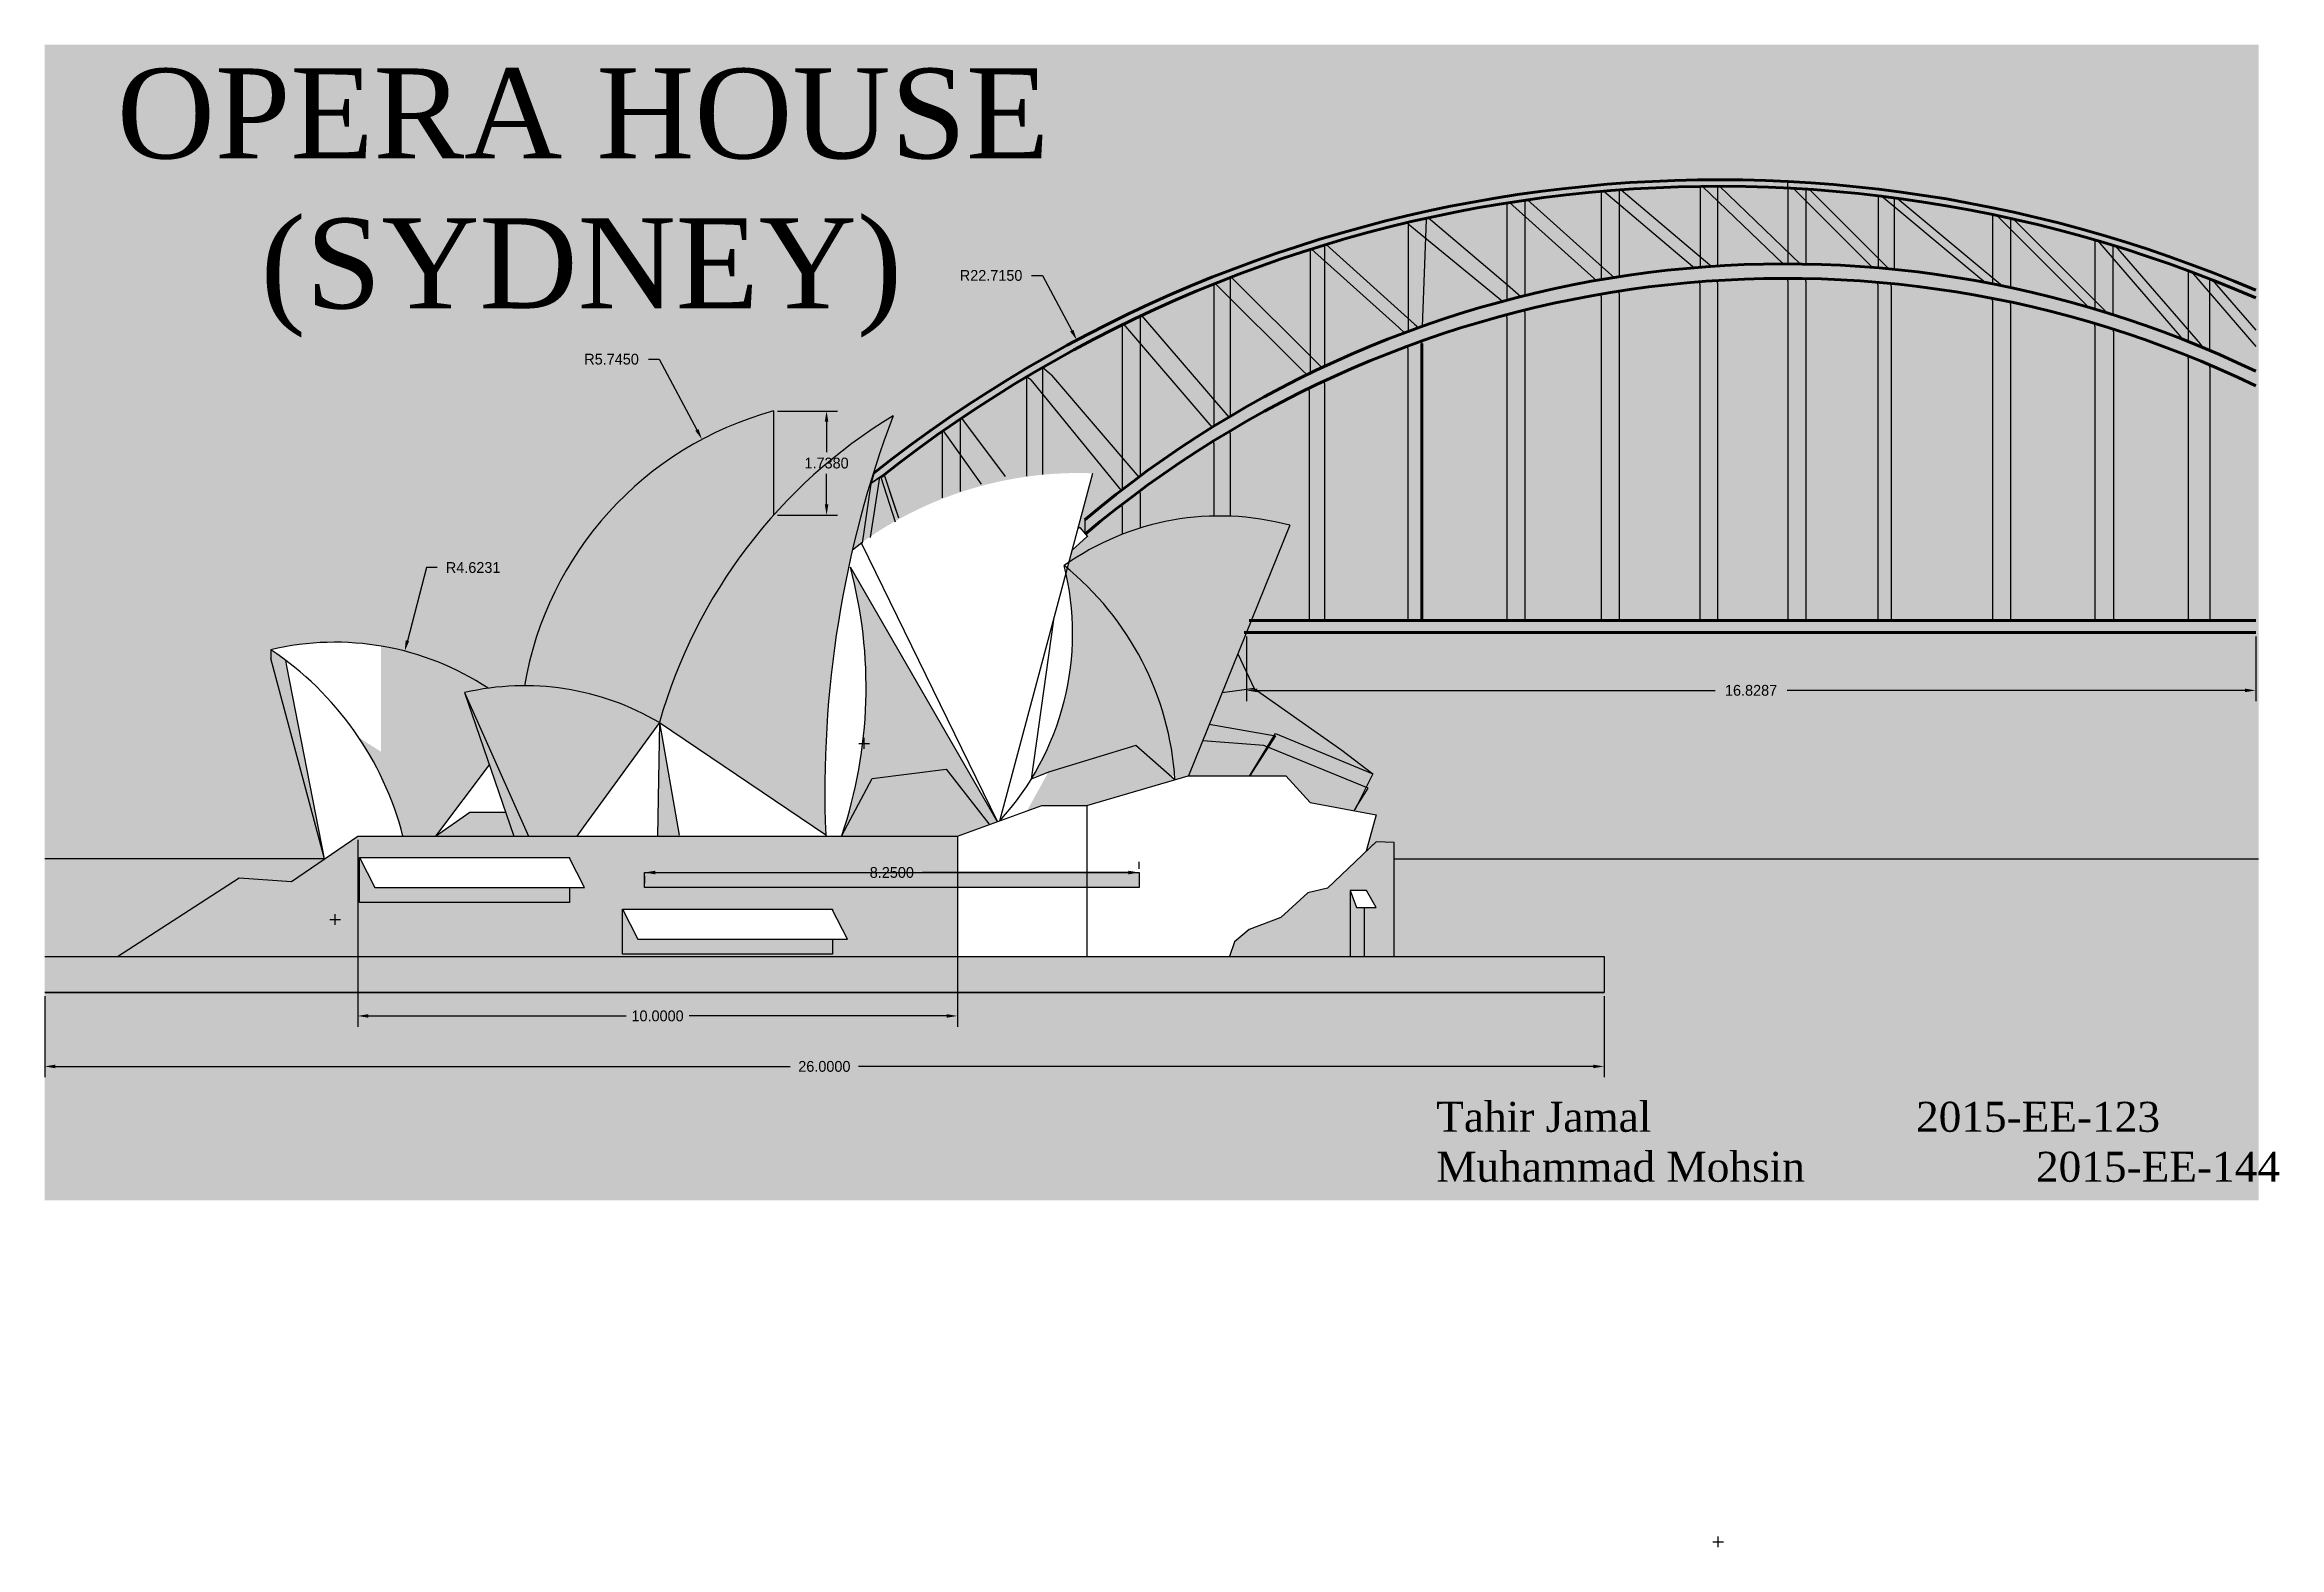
# Model space of a CAD drawing. Header units: inches. Extents: x 3 to 40.3, y -2.3 to 22.8.
import ezdxf

# ---------------------------------------------------------------- set-up
doc = ezdxf.new("R2010")
doc.units = ezdxf.units.IN
doc.header["$MEASUREMENT"] = 0
doc.dimstyles.get("Standard").update_dxf_attribs({"dimtxt": 0.18, "dimasz": 0.18, "dimexe": 0.18, "dimexo": 0.0625, "dimgap": 0.09, "dimtad": 0, "dimtih": 1, "dimtoh": 1, "dimdec": 4, "dimzin": 0, "dimdsep": 46, "dimtxsty": 'Standard', "dimcen": 0.09, "dimadec": 0, "dimazin": 0, "dimtfac": 1, "dimtdec": 4, "dimtofl": 0, "dimtmove": 0, "dimatfit": 3, "dimfxl": 1, "dimtolj": 1, "dimtzin": 0, "dimarcsym": 0})

# ---------------------------------------------------------------- blocks, each defined once
blk = doc.blocks.new('*D2')
at = {"color": 0, "lineweight": -2}
for p, q in [((15.216, 16.696), (16.217, 16.696)), ((16.037, 16.516), (16.037, 16.007)), ((16.037, 15.138), (16.037, 15.647)), ((15.216, 14.958), (16.217, 14.958))]:
    blk.add_line(p, q, dxfattribs=at)
at = {"color": 0}
for points in [[(16.007, 16.516), (16.067, 16.516), (16.037, 16.696)], [(16.007, 15.138), (16.067, 15.138), (16.037, 14.958)]]:
    blk.add_solid(points, dxfattribs=at)
at = {"layer": 'Defpoints', "color": 0}
for p in [(15.153, 16.696), (16.037, 16.696), (15.153, 14.958)]:
    blk.add_point(p, dxfattribs=at)
at = {"color": 0, "insert": (16.037, 15.827), "char_height": 0.18, "attachment_point": 5}
blk.add_mtext('\\A1;1.7380', dxfattribs=at)
blk = doc.blocks.new('*D3')
at = {"color": 0, "lineweight": -2}
for p, q in [((8.219, 9.543), (8.219, 6.428)), ((18.219, 9.543), (18.219, 6.428)), ((8.399, 6.608), (12.694, 6.608)), ((18.039, 6.608), (13.744, 6.608))]:
    blk.add_line(p, q, dxfattribs=at)
at = {"color": 0}
for points in [[(8.399, 6.638), (8.399, 6.578), (8.219, 6.608)], [(18.039, 6.638), (18.039, 6.578), (18.219, 6.608)]]:
    blk.add_solid(points, dxfattribs=at)
at = {"layer": 'Defpoints', "color": 0}
for p in [(8.219, 9.605), (18.219, 9.605), (18.219, 6.608)]:
    blk.add_point(p, dxfattribs=at)
at = {"color": 0, "insert": (13.219, 6.608), "char_height": 0.18, "attachment_point": 5}
blk.add_mtext('\\A1;10.0000', dxfattribs=at)
blk = doc.blocks.new('*D4')
at = {"color": 0, "lineweight": -2}
for p, q in [((3, 6.938), (3, 5.586)), ((29, 6.938), (29, 5.586)), ((3.18, 5.766), (15.43, 5.766)), ((28.82, 5.766), (16.57, 5.766))]:
    blk.add_line(p, q, dxfattribs=at)
at = {"color": 0}
for points in [[(3.18, 5.796), (3.18, 5.736), (3, 5.766)], [(28.82, 5.796), (28.82, 5.736), (29, 5.766)]]:
    blk.add_solid(points, dxfattribs=at)
at = {"layer": 'Defpoints', "color": 0}
for p in [(3, 7), (29, 7), (3, 5.766)]:
    blk.add_point(p, dxfattribs=at)
at = {"color": 0, "insert": (16, 5.766), "char_height": 0.18, "attachment_point": 5}
blk.add_mtext('\\A1;26.0000', dxfattribs=at)
blk = doc.blocks.new('*D5')
at = {"color": 0, "lineweight": -2}
for p, q in [((23.038, 12.938), (23.038, 11.857)), ((39.866, 12.938), (39.866, 11.857)), ((23.218, 12.037), (30.852, 12.037)), ((39.686, 12.037), (32.052, 12.037))]:
    blk.add_line(p, q, dxfattribs=at)
at = {"color": 0}
for points in [[(23.218, 12.067), (23.218, 12.007), (23.038, 12.037)], [(39.686, 12.067), (39.686, 12.007), (39.866, 12.037)]]:
    blk.add_solid(points, dxfattribs=at)
at = {"layer": 'Defpoints', "color": 0}
for p in [(23.038, 13), (39.866, 13), (39.866, 12.037)]:
    blk.add_point(p, dxfattribs=at)
at = {"color": 0, "insert": (31.452, 12.037), "char_height": 0.18, "attachment_point": 5}
blk.add_mtext('\\A1;16.8287', dxfattribs=at)
blk = doc.blocks.new('*D6')
at = {"color": 0, "lineweight": -2}
for p, q in [((13.067, 17.56), (13.247, 17.56)), ((13.247, 17.56), (13.876, 16.381)), ((16.664, 11.064), (16.664, 11.244)), ((16.574, 11.154), (16.754, 11.154))]:
    blk.add_line(p, q, dxfattribs=at)
at = {"color": 0}
blk.add_solid([(13.902, 16.396), (13.849, 16.367), (13.96, 16.223)], dxfattribs=at)
at = {"layer": 'Defpoints', "color": 0}
for p in [(13.96, 16.223), (16.664, 11.154)]:
    blk.add_point(p, dxfattribs=at)
at = {"color": 0, "insert": (12.452, 17.56), "char_height": 0.18, "attachment_point": 5}
blk.add_mtext('\\A1;R5.7450', dxfattribs=at)
blk = doc.blocks.new('*D7')
at = {"color": 0, "lineweight": -2}
for p, q in [((19.455, 18.956), (19.635, 18.956)), ((19.635, 18.956), (20.126, 18.037)), ((30.813, -2.163), (30.993, -2.163)), ((30.903, -2.253), (30.903, -2.073))]:
    blk.add_line(p, q, dxfattribs=at)
at = {"color": 0}
blk.add_solid([(20.152, 18.051), (20.099, 18.022), (20.21, 17.878)], dxfattribs=at)
at = {"layer": 'Defpoints', "color": 0}
for p in [(20.21, 17.878), (30.903, -2.163)]:
    blk.add_point(p, dxfattribs=at)
at = {"color": 0, "insert": (18.78, 18.956), "char_height": 0.18, "attachment_point": 5}
blk.add_mtext('\\A1;R22.7150', dxfattribs=at)
blk = doc.blocks.new('*D8')
at = {"color": 0, "lineweight": -2}
for p, q in [((9.364, 14.085), (9.048, 12.866)), ((9.544, 14.085), (9.364, 14.085)), ((7.753, 8.217), (7.933, 8.217)), ((7.843, 8.127), (7.843, 8.307))]:
    blk.add_line(p, q, dxfattribs=at)
at = {"color": 0}
blk.add_solid([(9.019, 12.874), (9.077, 12.859), (9.003, 12.692)], dxfattribs=at)
at = {"layer": 'Defpoints', "color": 0}
for p in [(9.003, 12.692), (7.843, 8.217)]:
    blk.add_point(p, dxfattribs=at)
at = {"color": 0, "insert": (10.144, 14.085), "char_height": 0.18, "attachment_point": 5}
blk.add_mtext('\\A1;R4.6231', dxfattribs=at)
blk = doc.blocks.new('*D9')
at = {"color": 0, "lineweight": -2}
for p, q in [((13.18, 9), (16.615, 9)), ((21.07, 9), (17.635, 9)), ((21.25, 9.0625), (21.25, 9.18)), ((13, 8.9375), (13, 8.82))]:
    blk.add_line(p, q, dxfattribs=at)
at = {"color": 0}
for points in [[(13.18, 9.03), (13.18, 8.97), (13, 9)], [(21.07, 9.03), (21.07, 8.97), (21.25, 9)]]:
    blk.add_solid(points, dxfattribs=at)
at = {"layer": 'Defpoints', "color": 0}
for p in [(13, 9), (21.25, 9), (21.25, 9)]:
    blk.add_point(p, dxfattribs=at)
at = {"color": 0, "insert": (17.125, 9), "char_height": 0.18, "attachment_point": 5}
blk.add_mtext('\\A1;8.2500', dxfattribs=at)

msp = doc.modelspace()

# ---------------------------------------------------------------- hatches: boundary and pattern name
h = msp.add_hatch(color=256)
h.set_gradient(color1=(71, 117, 255), one_color=1, tint=1, name='HEMISPHERICAL')
h.paths.add_polyline_path([(3, 22.80495), (3, 9.2278), (7.6674, 9.2278), (6.7715, 12.57135), (6.7715, 12.714, -0.20746814), (10.3934, 12.07267, -0.03437803), (11, 12.11442, -0.29206471), (15.1532, 16.6964), (15.1532, 14.9584, -0.07402401), (17.1454, 16.615, 0.03299329), (16.46723, 14.37295), (16.61132, 14.48601), (16.616, 14.4986), (16.616, 14.4986, -0.16644581), (20.47693, 15.6572), (20.22911, 14.73235), (20.25664, 14.75561), (20.38549, 14.60291), (20.1351, 14.38147), (20.0795, 14.17398, -0.2184748), (23.7608, 14.7898), (22.89484, 12.64648), (23.16821, 12.06609), (24.63003, 11.03974), (25.14364, 10.645), (25.03183, 10.42155), (25.06463, 10.40815), (24.86708, 10.09235), (24.82837, 10.03047), (25.20117, 9.96149), (25.03211, 9.35341), (25.20117, 9.51388), (25.5, 9.5), (25.5, 9.2278), (39.91317, 9.2278), (39.91317, 22.80495)])
at = {"true_color": 0x000000}
h = msp.add_hatch(color=18, dxfattribs=at)
h.set_gradient(one_color=1, tint=1, name='HEMISPHERICAL')
h.paths.add_polyline_path([(16.82888, 15.66635), (16.7797, 15.49203), (16.92132, 15.58636), (16.94248, 15.5907), (17.18191, 14.8472), (17.23393, 14.91556), (16.99458, 15.63362, -0.18133944), (32.06635, 20.41328), (32.06668, 20.52217, 0.18183551)])
h = msp.add_hatch(color=18, dxfattribs=at)
h.set_gradient(one_color=1, tint=1, name='HEMISPHERICAL')
h.paths.add_polyline_path([(32.06668, 20.52217), (32.06635, 20.41328, -0.08967878), (39.86638, 18.58231), (39.86638, 18.70879, 0.08882788)])
h = msp.add_hatch(color=18, dxfattribs=at)
h.set_gradient(one_color=1, tint=1, name='HEMISPHERICAL')
h.paths.add_polyline_path([(20.34356, 14.88175), (20.34356, 14.6526), (20.34977, 14.64525, -0.18189453), (32.36665, 18.90441), (32.36635, 19.14615, 0.18200607)])
h = msp.add_hatch(color=18, dxfattribs=at)
h.set_gradient(one_color=1, tint=1, name='HEMISPHERICAL')
h.paths.add_polyline_path([(32.36635, 19.14615), (32.36665, 18.90441, -0.1077037), (39.86638, 17.11817), (39.86638, 17.35991, 0.10770788)])
h = msp.add_hatch(color=256)
h.set_gradient(color1=(41, 41, 255), one_color=1, tint=1, name='INVHEMISPHERICAL')
h.paths.add_polyline_path([(13.25, 11.5, -0.11361271), (15.1532, 14.9584), (15.1532, 16.6964, 0.29206471), (11, 12.11442, -0.13408368)])
h = msp.add_hatch(color=256)
h.set_gradient(color1=(41, 41, 255), one_color=1, tint=1, name='INVHEMISPHERICAL')
h.paths.add_polyline_path([(16.02339, 9.62932, -0.10055571), (17.1454, 16.615, 0.18922814), (13.25, 11.5)])
h = msp.add_hatch(color=256)
h.set_gradient(color1=(255, 255, 255), one_color=1, tint=1, name='CURVED')
h.paths.add_polyline_path([(23.7608, 14.7898, 0.2184748), (20.0795, 14.17398), (20.05304, 14.07524, -0.20585293), (21.8461, 10.54833), (22.07415, 10.61521)])
h = msp.add_hatch(color=256)
h.set_gradient(color1=(0, 63, 255), one_color=1, tint=1, name='INVCURVED')
h.paths.add_polyline_path([(16.43369, 14.09172, -0.1468032), (16.2937, 9.6187), (16.7996, 10.57016), (18.03234, 10.72153), (18.74109, 9.81437), (18.75377, 9.7996), (18.88432, 9.84711)])
h = msp.add_hatch(color=18, dxfattribs=at)
h.set_gradient(color1=(0, 0, 255), one_color=1, tint=1, name='INVCURVED')
h.paths.add_polyline_path([(20.05304, 14.07524), (20.03026, 13.99022, -0.19253332), (19.46945, 10.59082), (21.19154, 11.11732), (21.77219, 10.61257), (21.84155, 10.61257, 0.20250465)])
h = msp.add_hatch(color=18, dxfattribs=at)
h.set_gradient(one_color=1, tint=1, name='HEMISPHERICAL')
h.paths.add_polyline_path([(39.86638, 13), (39.86638, 13.2), (23.08306, 13.2), (23.00225, 13)])
h = msp.add_hatch(color=18, dxfattribs=at)
h.set_gradient(one_color=1, tint=1, name='INVCURVED')
h.paths.add_polyline_path([(39.86638, 13), (39.86638, 13.2), (23.08306, 13.2), (23.00225, 13)])
h = msp.add_hatch(color=256)
h.set_gradient(color1=(0, 63, 255), one_color=1, tint=1)
h.paths.add_polyline_path([(7.6674, 9.2278), (7.03676, 12.44372), (7.0181, 12.53892, 0.01418232), (6.7715, 12.714), (6.7715, 12.57135)])
h = msp.add_hatch(color=256)
h.set_gradient(color1=(0, 0, 255), one_color=1, tint=1, name='INVHEMISPHERICAL')
h.paths.add_polyline_path([(8.97419, 9.60505), (9.51355, 9.60505), (10.41221, 10.79761), (10, 12, -0.02260385), (10.3934, 12.07267, 0.10492969), (8.60772, 12.77616), (8.60772, 11.0142), (8.23685, 11.25158, -0.08520008)])
h = msp.add_hatch(color=256)
h.set_gradient(one_color=1, tint=1, name='INVCURVED')
h.paths.add_polyline_path([(23.52379, 11.27659), (23.50202, 11.28048), (23.3877, 11.09357), (23.40159, 11.0879)], flags=17)
h.paths.add_polyline_path([(23.50202, 11.28048), (22.42088, 11.47337), (22.30802, 11.19405), (23.32624, 11.11869), (23.3877, 11.09357)])
h.paths.add_polyline_path([(23.52379, 11.31607), (23.50202, 11.28048), (23.52379, 11.27659), (23.40159, 11.0879), (25.03183, 10.42155), (25.14364, 10.645)])
h.paths.add_polyline_path([(23.40159, 11.0879), (23.3877, 11.09357), (23.0935, 10.61257), (23.09375, 10.61257)])
h.paths.add_polyline_path([(23.3877, 11.09357), (23.32624, 11.11869), (22.30802, 11.19405), (22.07309, 10.61257), (23.0935, 10.61257)])
h.paths.add_polyline_path([(23.40159, 11.0879), (23.09375, 10.61257), (23.69426, 10.61257), (24.10153, 10.16495), (24.82837, 10.03047), (24.86708, 10.09235), (25.03183, 10.42155)])
h.paths.add_polyline_path([(23.16821, 12.06609), (22.63146, 11.99458), (22.42088, 11.47337), (23.50202, 11.28048), (23.52379, 11.31607), (25.14364, 10.645), (24.63003, 11.03974)])
h.paths.add_polyline_path([(21.19154, 11.11732), (19.73471, 10.67192), (19.37688, 10.02639), (19.62879, 10.11808), (20.37879, 10.11808), (21.84609, 10.54833)])
h.paths.add_polyline_path([(22.89484, 12.64648), (22.63146, 11.99458), (23.16821, 12.06609)])
h = msp.add_hatch(color=256)
h.set_gradient(one_color=1, tint=1, name='INVCURVED')
h.paths.add_polyline_path([(10, 12), (10.82106, 9.60505), (11.06877, 9.60505)])
h.paths.add_polyline_path([(10.08827, 10.00624), (9.5153, 9.60505), (10.82106, 9.60505), (10.68351, 10.00624)])
h = msp.add_hatch(color=256)
h.set_gradient(color1=(255, 255, 255), one_color=1, tint=1)
h.paths.add_polyline_path([(13.25, 11.5, 0.1925824), (10, 12), (11.06877, 9.60505), (11.87324, 9.60505), (11.98591, 9.76013)])
h = msp.add_hatch(color=256)
h.set_gradient(color1=(0, 0, 255), one_color=1, tint=1)
h.paths.add_polyline_path([(13.25, 11.5), (13.21692, 9.60505), (13.58413, 9.60505), (13.58144, 9.6203)])
h = msp.add_hatch(color=256)
h.set_gradient(one_color=1, tint=1, name='INVCURVED')
h.paths.add_polyline_path([(18.21925, 9.60505), (18.75377, 9.7996), (18.74109, 9.81437), (18.03234, 10.72153), (16.7996, 10.57016), (16.2937, 9.6187), (16.28912, 9.60505)])
h = msp.add_hatch(color=256)
h.set_gradient(color1=(255, 215, 97), one_color=1, tint=1, name='INVCURVED')
h.paths.add_polyline_path([(18.21925, 7.6), (18.21925, 8.75), (13, 8.75), (13, 9), (18.21925, 9), (18.21925, 9.60505), (9.5153, 9.60505), (9.51158, 9.60244), (9.51355, 9.60505), (8.21925, 9.60505), (8.21892, 9.60482), (7.1156, 8.85057), (6.24431, 8.90861), (4.21128, 7.6)])
h.paths.add_polyline_path([(8.25, 8.5), (8.25, 9.25), (11.75, 9.25), (11.75, 9.24254), (11.99998, 8.75193), (11.75, 8.75193), (11.75, 8.5)], flags=16)
h.paths.add_polyline_path([(12.6346, 8.38619), (16.1346, 8.38619), (16.1346, 8.37873), (16.38458, 7.88811), (16.1346, 7.88811), (16.1346, 7.63619), (12.6346, 7.63619)], flags=16)
h = msp.add_hatch(color=256)
h.set_gradient(color1=(255, 212, 82), one_color=1, tint=1, name='CURVED')
h.paths.add_polyline_path([(24.76871, 7.6), (24.76871, 8.70003), (25.03826, 8.70003), (25.20117, 8.41519), (25, 8.41519), (25, 7.6), (25.5, 7.6), (25.5, 9.5), (25.20117, 9.51388), (24.38662, 8.74072), (24.0608, 8.65934), (23.6128, 8.25242), (23.08335, 8.04896), (22.83898, 7.84549), (22.75708, 7.6)])
h = msp.add_hatch(color=256)
h.set_gradient(color1=(71, 117, 255), one_color=1, tint=1, name='HEMISPHERICAL')
h.paths.add_polyline_path([(3, 7), (3, 3.53454), (39.91317, 3.53454), (39.91317, 9.2278), (25.5, 9.2278), (25.5, 7.6), (29, 7.6), (29, 7)])
h = msp.add_hatch(color=256)
h.set_gradient(color1=(71, 117, 255), one_color=1, tint=1, name='HEMISPHERICAL')
h.paths.add_polyline_path([(3, 7.6), (4.21128, 7.6), (6.24431, 8.90861), (7.1156, 8.85057), (7.6674, 9.22779), (7.6674, 9.2278), (3, 9.2278)])
h = msp.add_hatch(color=256)
h.set_gradient(one_color=1, tint=1, name='INVCURVED')
h.paths.add_polyline_path([(11.75, 8.5), (11.75, 8.75193), (8.50378, 8.75193), (8.25, 9.25), (8.25, 8.5)])
h = msp.add_hatch(color=256)
h.set_gradient(one_color=1, tint=1, name='INVCURVED')
h.paths.add_polyline_path([(18.21925, 8.75), (18.21925, 9), (13, 9), (13, 8.75)])
h.paths.add_polyline_path([(18.21925, 9), (18.21925, 8.75), (20.3788, 8.75), (20.3788, 9)])
h.paths.add_polyline_path([(21.25, 8.75), (21.25, 9), (20.3788, 9), (20.3788, 8.75)])
h = msp.add_hatch(color=256)
h.set_gradient(one_color=1, tint=1, name='INVCYLINDER')
h.paths.add_polyline_path([(24.76871, 7.6), (25, 7.6), (25, 8.41519), (24.87535, 8.41519), (24.76871, 8.70003)])
h = msp.add_hatch(color=256)
h.set_gradient(one_color=1, tint=1, name='INVCURVED')
h.paths.add_polyline_path([(12.88838, 7.88811), (12.6346, 8.38619), (12.6346, 7.63619), (16.1346, 7.63619), (16.1346, 7.88811)])
h = msp.add_hatch(color=256)
h.set_gradient(color1=(255, 213, 87), one_color=1, tint=1, name='HEMISPHERICAL')
h.paths.add_polyline_path([(29, 7), (29, 7.6), (3, 7.6), (3, 7)])

# ---------------------------------------------------------------- linework, layer by layer
at = {"color": 18, "true_color": 0x000000}
for p, q in [((32.06635, 20.41328), (32.06668, 20.52217)), ((27.3794, 20.13848), (27.3791, 20.16584)), ((27.6794, 20.18969), (27.6794, 20.21136)), ((32.06635, 20.41328), (32.06635, 20.41328)), ((33.57118, 20.26988), (33.57118, 20.28471)), ((33.83807, 20.24027), (33.83807, 20.25124)), ((25.73509, 19.81892), (25.73509, 19.84218)), ((25.73509, 19.81892), (27.308, 18.52592)), ((26.03509, 19.89142), (26.03436, 19.91061)), ((27.39098, 18.79907), (27.61017, 18.60457)), ((28.7826, 18.95463), (28.87396, 18.87431)), ((28.95153, 18.60322), (28.95153, 18.64608)), ((29.25153, 18.6522), (29.25153, 18.69506)), ((30.59673, 18.80898), (30.59673, 18.85185)), ((30.89179, 18.8298), (30.89179, 18.87267)), ((32.06635, 18.86483), (32.06635, 18.9077)), ((32.36665, 18.86155), (32.36665, 18.90441)), ((33.5671, 18.79853), (33.5671, 18.84139)), ((33.7888, 18.77812), (33.7888, 18.82098)), ((27.3794, 18.2604), (27.3794, 18.30327)), ((27.6794, 18.3372), (27.6794, 18.38006)), ((35.47875, 18.5311), (35.47875, 18.57396)), ((35.77875, 18.47004), (35.77875, 18.5129)), ((37.18415, 18.11221), (37.18415, 18.15507)), ((37.49741, 18.01585), (37.49741, 18.05871)), ((25.72743, 17.73663), (25.72743, 17.77949)), ((25.9635, 17.82226), (25.9635, 17.86512)), ((38.74101, 17.57037), (38.74101, 17.61323)), ((38.93895, 17.81677), (38.99969, 17.74919)), ((19.44361, 17.21759), (19.37014, 17.26522)), ((19.78624, 17.29275), (19.63495, 17.42072)), ((23.96458, 17.37583), (24.05141, 17.30209)), ((24.21458, 17.5), (24.29523, 17.41935)), ((24.33877, 17.15521), (24.33877, 17.19807)), ((39.09989, 17.42235), (39.09989, 17.46521)), ((24.08451, 17.03368), (24.08451, 17.07654)), ((22.39525, 16.50426), (22.46471, 16.42323)), ((22.49408, 16.15684), (22.49408, 16.1997)), ((22.76896, 16.32354), (22.76896, 16.36641)), ((16.82888, 15.66635), (16.77707, 15.48271)), ((16.7797, 15.49203), (16.82888, 15.66635)), ((16.7797, 15.49203), (16.92132, 15.58636)), ((16.92132, 15.58636), (16.94248, 15.5907)), ((16.94248, 15.5907), (17.18191, 14.8472)), ((16.99458, 15.63362), (17.23393, 14.91556)), ((21.26458, 15.32458), (21.26458, 15.36744)), ((20.96458, 15.09819), (20.96458, 15.14105)), ((20.25774, 14.75363), (20.25, 14.75)), ((20.34356, 14.88175), (20.34356, 14.65192)), ((20.38672, 14.60078), (20.37898, 14.59715)), ((16.02338, 9.60505), (16.28912, 9.60505)), ((4.21128, 7.6), (6.24431, 8.90861))]:
    msp.add_line(p, q, dxfattribs=at)
at = {"ltscale": 4}
for p, q in [((27.3794, 20.13848), (27.3794, 18.54501)), ((27.42393, 20.1729), (28.7826, 18.95463)), ((27.6794, 20.18969), (27.6794, 18.6218)), ((27.72319, 20.21765), (28.97656, 19.09381)), ((28.95153, 20.35319), (28.95153, 18.88782)), ((28.99651, 20.36247), (30.33497, 19.2309)), ((29.25153, 20.38385), (29.25153, 18.9368)), ((29.28456, 20.38509), (30.58748, 19.28357)), ((30.60085, 20.44132), (30.60085, 19.09391)), ((30.6393, 20.4418), (31.98841, 19.14947)), ((30.89179, 20.44334), (30.89179, 19.11441)), ((30.92581, 20.44333), (32.27845, 19.14763)), ((32.06635, 20.41328), (32.06635, 19.14944)), ((32.158, 20.40835), (33.4756, 19.09076)), ((32.36635, 20.39575), (32.36635, 19.14615)), ((32.42446, 20.39189), (33.74985, 19.06651)), ((33.57118, 20.26988), (33.57118, 19.08278)), ((33.63273, 20.27728), (35.07118, 19.07857)), ((33.83807, 20.24027), (33.83807, 19.05781)), ((33.88896, 20.24449), (35.28807, 19.07857)), ((25.73509, 19.81892), (25.73509, 18.02407)), ((26.03509, 19.89142), (25.96633, 18.10787)), ((26.07231, 19.91898), (27.39098, 18.79907)), ((35.47875, 19.97351), (35.47875, 18.8157)), ((35.54412, 19.95984), (36.79269, 18.71234)), ((35.77875, 19.90911), (35.77875, 18.75464)), ((35.82395, 19.89903), (37.07279, 18.6502)), ((24.09811, 19.38983), (24.09811, 17.3249)), ((24.12154, 19.39774), (25.57597, 18.08633)), ((24.34074, 19.46575), (24.34074, 17.44074)), ((24.36709, 19.47376), (25.84099, 18.1448)), ((37.18415, 19.5495), (37.18415, 18.39681)), ((37.22715, 19.53697), (38.55568, 17.99999)), ((37.48415, 19.46009), (37.48415, 18.30466)), ((37.53088, 19.44575), (38.93895, 17.81677)), ((35.07118, 19.07857), (35.35918, 18.83857)), ((35.28807, 19.07857), (35.64278, 18.78297)), ((38.73936, 19.03313), (38.73936, 17.85563)), ((38.79276, 19.01577), (39.86638, 17.7737)), ((22.49408, 18.81405), (22.49408, 16.44144)), ((22.5171, 18.8233), (23.96458, 17.37583)), ((22.76896, 18.92263), (22.76896, 16.60815)), ((22.78553, 18.92905), (24.21458, 17.5)), ((29.25153, 18.6522), (29.25153, 13.2)), ((30.59673, 18.80898), (30.59673, 13.2)), ((30.89179, 18.8298), (30.89179, 13.2)), ((32.06635, 18.86483), (32.06635, 13.2)), ((32.36665, 18.86155), (32.36665, 13.2)), ((33.5671, 18.79853), (33.5671, 13.2)), ((33.7888, 18.77812), (33.7888, 13.2)), ((36.79269, 18.71234), (37.07689, 18.42839)), ((37.07279, 18.6502), (37.38825, 18.33474)), ((39.09738, 18.89928), (39.09738, 17.70802)), ((39.1412, 18.8821), (39.86638, 18.04315)), ((21.26458, 18.2759), (21.26458, 15.60918)), ((21.29017, 18.28801), (22.7432, 16.59281)), ((27.3794, 18.2604), (27.3794, 13.2)), ((27.6794, 18.3372), (27.6794, 13.2)), ((28.95153, 18.60322), (28.95153, 13.2)), ((35.47875, 18.5311), (35.47875, 13.2)), ((35.77875, 18.47004), (35.77875, 13.2)), ((20.96458, 18.13106), (20.96458, 15.38279)), ((20.9901, 18.1436), (22.39525, 16.50426)), ((37.18415, 18.11221), (37.18415, 13.2)), ((37.49741, 18.01585), (37.49741, 13.2)), ((38.55568, 17.99999), (38.64972, 17.8912)), ((25.72743, 17.73663), (25.72743, 13.2)), ((38.74101, 17.57037), (38.74101, 13.2)), ((19.37014, 17.26522), (19.37014, 15.60717)), ((19.44361, 17.21759), (20.95116, 15.37244)), ((19.63495, 17.42072), (19.63495, 15.63692)), ((19.78624, 17.29275), (21.24298, 15.59321)), ((24.33877, 17.15521), (24.33877, 13.2)), ((39.09989, 17.42235), (39.09989, 13.2)), ((24.08451, 17.03368), (24.08451, 13.2)), ((18.26342, 16.56064), (18.26342, 15.35545)), ((18.28451, 16.57493), (19.01326, 15.60326)), ((17.96272, 16.35307), (17.96272, 15.35679)), ((17.98275, 16.36712), (18.6142, 15.47643)), ((22.49408, 16.15684), (22.49408, 14.94493)), ((22.76896, 16.32354), (22.76896, 14.94027)), ((16.77707, 15.48271), (16.62871, 14.49259)), ((16.92201, 15.5907), (16.76309, 14.58649)), ((16.94248, 15.5907), (17.18191, 14.8472)), ((16.99458, 15.63362), (17.16377, 15.12604)), ((21.26458, 15.32458), (21.26458, 14.75502)), ((17.16377, 15.12604), (17.23393, 14.91556)), ((20.96458, 15.09819), (20.96458, 14.6529))]:
    msp.add_line(p, q, dxfattribs=at)
for p, q in [((28.97656, 19.09381), (29.16655, 18.92345)), ((30.33497, 19.2309), (30.5061, 19.08622)), ((30.58748, 19.28357), (30.79502, 19.10811)), ((25.57597, 18.08633), (25.67134, 18.00034)), ((25.84099, 18.1448), (25.90587, 18.0863)), ((15.1532, 16.6964), (15.1532, 14.9584)), ((16.8643, 15.8), (16.8603, 15.79684)), ((16.96111, 15.61287), (16.7657, 15.48271)), ((17.96272, 15.35679), (17.96272, 15.24551)), ((20.37898, 14.59715), (20.1351, 14.38147)), ((20.25, 14.75), (20.22911, 14.73235)), ((20.25, 14.75), (20.25, 14.75)), ((20.25774, 14.75363), (20.38672, 14.60078)), ((23.7608, 14.7898), (22.07196, 10.60978)), ((16.62737, 14.4986), (16.46723, 14.37295)), ((16.616, 14.4986), (18.88463, 9.84722)), ((16.616, 14.4986), (16.616, 14.4986)), ((16.616, 14.4986), (16.616, 14.4986)), ((18.88432, 9.84711), (16.43369, 14.09173)), ((19.82259, 13.21518), (19.44764, 10.55512)), ((6.7715, 12.714), (6.7715, 12.57135)), ((7.6674, 9.2278), (6.7715, 12.57135)), ((7.03676, 12.44372), (7.0181, 12.53892)), ((7.0181, 12.53892), (7.0181, 12.53892)), ((7.6674, 9.2278), (7.03676, 12.44372)), ((22.89484, 12.64648), (23.16821, 12.06609)), ((10, 12), (11.06877, 9.60505)), ((10, 12), (10.82106, 9.60505)), ((23.16821, 12.06609), (22.63146, 11.99458)), ((23.16821, 12.06609), (24.63003, 11.03974)), ((13.25, 11.5), (11.98591, 9.76013)), ((13.25, 11.5), (13.21692, 9.60509)), ((13.25, 11.5), (13.58144, 9.6203)), ((13.25, 11.5), (16.02338, 9.62933)), ((23.32624, 11.11869), (22.30802, 11.19405)), ((22.41754, 11.47397), (23.52379, 11.27659)), ((23.08919, 10.60552), (23.52379, 11.31607)), ((23.52379, 11.27659), (23.08919, 10.60552)), ((23.52379, 11.31607), (25.14364, 10.645)), ((21.19154, 11.11732), (19.73471, 10.67192)), ((21.8461, 10.54832), (21.19154, 11.11732)), ((25.06463, 10.40815), (23.32624, 11.11869)), ((24.63003, 11.03974), (25.14364, 10.645)), ((10.4122, 10.7976), (9.51355, 9.60505)), ((16.2937, 9.6187), (16.7996, 10.57016)), ((16.7996, 10.57016), (18.03234, 10.72153)), ((18.03234, 10.72153), (18.74109, 9.81437)), ((19.73471, 10.67192), (19.44764, 10.55512)), ((20.37879, 10.11808), (22.06516, 10.61257)), ((22.06516, 10.61257), (23.69426, 10.61257)), ((23.69426, 10.61257), (24.10153, 10.16495)), ((25.14364, 10.645), (24.86708, 10.09235)), ((18.21925, 9.60505), (19.62879, 10.11808)), ((19.62879, 10.11808), (20.37879, 10.11808)), ((20.3788, 10.1181), (20.3788, 7.6)), ((20.3788, 10.1181), (20.37887, 10.1181)), ((20.37887, 10.1181), (20.3788, 10.1181)), ((24.10153, 10.16495), (25.20117, 9.96149)), ((24.86708, 10.09235), (24.82837, 10.03047)), ((24.86708, 10.09235), (25.06463, 10.40815)), ((9.5153, 9.60505), (10.08827, 10.00624)), ((10.08827, 10.00624), (10.68351, 10.00624)), ((11.98591, 9.76013), (11.87324, 9.60505)), ((18.74109, 9.81437), (18.75377, 9.7996)), ((25.20117, 9.96149), (25.03211, 9.35341)), ((25.20117, 9.96149), (25.20117, 9.96149)), ((7.1156, 8.85057), (8.21925, 9.60505)), ((8.21925, 9.60505), (8.21892, 9.60482)), ((8.21925, 9.60505), (18.21925, 9.60505)), ((16.02338, 9.62933), (16.02338, 9.60505)), ((16.2937, 9.6187), (16.28912, 9.60505)), ((18.21925, 9.60505), (18.21925, 7.60505)), ((25.20117, 9.51388), (24.38662, 8.74072)), ((25.20117, 9.51388), (25.03211, 9.3534)), ((25.03211, 9.35341), (25.03211, 9.3534)), ((25.5, 9.5), (25.20117, 9.51388)), ((25.5, 9.5), (25.20117, 9.51388)), ((25.5, 7.6), (25.5, 9.5)), ((25.5, 7.6), (25.5, 9.5)), ((7.6674, 9.2278), (3, 9.2278)), ((7.6674, 9.2278), (7.66741, 9.22779)), ((8.25, 9.25), (8.50378, 8.75193)), ((11.99998, 8.75193), (11.74697, 9.24849)), ((13, 9), (21.25, 9)), ((13, 8.75), (13, 9)), ((21.25, 9), (21.25, 8.75)), ((25.5, 9.2278), (39.91317, 9.2278)), ((6.24431, 8.90861), (7.1156, 8.85057)), ((7.1156, 8.85057), (7.1156, 8.85057)), ((8.50378, 8.75193), (11.99998, 8.75193)), ((21.25, 8.75), (13, 8.75)), ((24.0608, 8.65934), (23.6128, 8.25242)), ((24.38662, 8.74072), (24.0608, 8.65934)), ((24.76871, 8.70003), (24.87535, 8.41519)), ((25.03826, 8.70003), (24.76871, 8.70003)), ((24.76871, 8.70003), (24.76871, 7.6)), ((25.20117, 8.41519), (25.03826, 8.70003)), ((12.6346, 8.38619), (12.88838, 7.88811)), ((16.38458, 7.88811), (16.13157, 8.38467)), ((23.6128, 8.25242), (23.08335, 8.04896)), ((24.87535, 8.41519), (25.20117, 8.41519)), ((25, 8.41519), (25, 7.6)), ((12.88838, 7.88811), (16.38458, 7.88811)), ((22.83898, 7.84549), (22.75753, 7.60134)), ((23.08335, 8.04896), (22.83898, 7.84549)), ((3, 7.6), (29, 7.6)), ((3, 7.6), (4.21128, 7.6)), ((3, 7.6), (29, 7.6)), ((18.21925, 7.60505), (18.21925, 7.60505)), ((18.21925, 7.60505), (18.22097, 7.59147)), ((22.75753, 7.60134), (22.75676, 7.59918)), ((22.75676, 7.59918), (25.5, 7.6)), ((29, 7.6), (29, 7)), ((29, 7.6), (29, 7)), ((3, 7), (29, 7)), ((29, 7), (3, 7))]:
    msp.add_line(p, q)
at = {"lineweight": 200, "ltscale": 4}
msp.add_line((25.9635, 17.82226), (25.9635, 13.2), dxfattribs=at)
at = {"color": 5}
msp.add_line((18.924, 9.8616), (20.47691, 15.65715), dxfattribs=at)
at = {"lineweight": 211}
for p, q in [((23.08306, 13.2), (39.86638, 13.2)), ((23.00225, 13), (39.86638, 13))]:
    msp.add_line(p, q, dxfattribs=at)
for points in [[(11.75, 8.75193), (11.75, 8.5), (8.25, 8.5), (8.25, 9.25), (11.75, 9.25), (11.75, 9.24254)], [(16.1346, 7.88811), (16.1346, 7.63619), (12.6346, 7.63619), (12.6346, 8.38619), (16.1346, 8.38619), (16.1346, 8.37873)]]:
    msp.add_lwpolyline(points)
for centre, radius, start, end in [((30.90316, -2.16303), 22.71502, 66.759329, 128.287118), ((30.90316, -2.07167), 22.51502, 66.540583, 128.287118), ((32.01842, 1.04673), 18.10277, 64.308681, 130.159779), ((32.01842, 0.80499), 18.10277, 64.308681, 130.135466)]:
    msp.add_arc(centre, radius, start, end, dxfattribs=at)
for centre, radius, start, end in [((16.6641, 11.15363), 5.74501, 105.247759, 170.372885), ((21.71344, 9.09535), 8.79842, 121.277851, 164.138961), ((33.77647, 10.36086), 17.76814, 159.391135, 182.359991), ((8.91049, 12.08848), 7.78535, 341.504266, 14.910314), ((15.49944, 12.99173), 4.63954, 317.57195, 14.059351), ((16.84779, 10.22647), 5.00866, 3.684308, 50.997702), ((7.84291, 8.21678), 4.62308, 56.517144, 103.400228), ((3.80923, 8.28045), 5.33211, 14.38395, 56.251167), ((11, 7.6875), 4.42692, 59.452428, 103.055247)]:
    msp.add_arc(centre, radius, start, end)
at = {"color": 0}
msp.add_arc((22.5912, 10.47046), 4.4749, 74.848619, 125.38385, dxfattribs=at)

# ---------------------------------------------------------------- texts
at = {"color": 18, "true_color": 0x000000, "attachment_point": 1}
for s, width, insert, char_height in [('\\pi2.4098;{\\fTimes New Roman|b0|i0|c0|p18;OPERA HOUSE\\P\\pi4.8063;(SYDNEY)}', 19.8887412, (1.79301, 22.40857), 1.5), ('{\\fTimes New Roman|b0|i0|c0|p18;Tahir Jamal^I^I^I2015-EE-123\\PMuhammad Mohsin^I^I2015-EE-144}', 14.4338794, (26.20257, 5.17627), 0.5)]:
    msp.add_mtext_dynamic_manual_height_columns(s, width=width, gutter_width=1, heights=[0], dxfattribs=dict(at, insert=insert, char_height=char_height))

# ---------------------------------------------------------------- dimensions: what is measured, and where the dimension line sits
at = {"color": 18, "true_color": 0x000000}
for center, mpoint, picture, middle in [((30.90316, -2.16303), (20.21031, 17.87781), '*D7', (18.77995, 18.95617)), ((16.6641, 11.15363), (13.96033, 16.22263), '*D6', (12.452, 17.55996)), ((7.84291, 8.21678), (9.00317, 12.6919), '*D8', (10.14435, 14.08494))]:
    dim = msp.add_radius_dim(center=center, mpoint=mpoint, dimstyle='Standard', dxfattribs=at)
    dim.commit()
    dim.dimension.update_dxf_attribs({"geometry": picture, "text_midpoint": middle, "dimtype": 164})
dim = msp.add_linear_dim(base=(16.0373, 16.6964), p1=(15.1532, 14.9584), p2=(15.1532, 16.6964), angle=90, dimstyle='Standard', dxfattribs=at)
dim.commit()
dim.dimension.update_dxf_attribs({"geometry": '*D2', "text_midpoint": (16.0373, 15.8274)})
for base, p1, p2, picture, middle in [((39.86638, 12.03715), (23.03767, 13), (39.86638, 13), '*D5', (31.45203, 12.03715)), ((18.21925, 6.60825), (8.21925, 9.60505), (18.21925, 9.60505), '*D3', (13.21925, 6.60825)), ((21.25, 9), (13, 9), (21.25, 9), '*D9', (17.125, 9)), ((3, 5.76585), (29, 7), (3, 7), '*D4', (16, 5.76585))]:
    dim = msp.add_linear_dim(base=base, p1=p1, p2=p2, dimstyle='Standard', dxfattribs=at)
    dim.commit()
    dim.dimension.update_dxf_attribs({"geometry": picture, "text_midpoint": middle})

doc.saveas('drawing.dxf')
